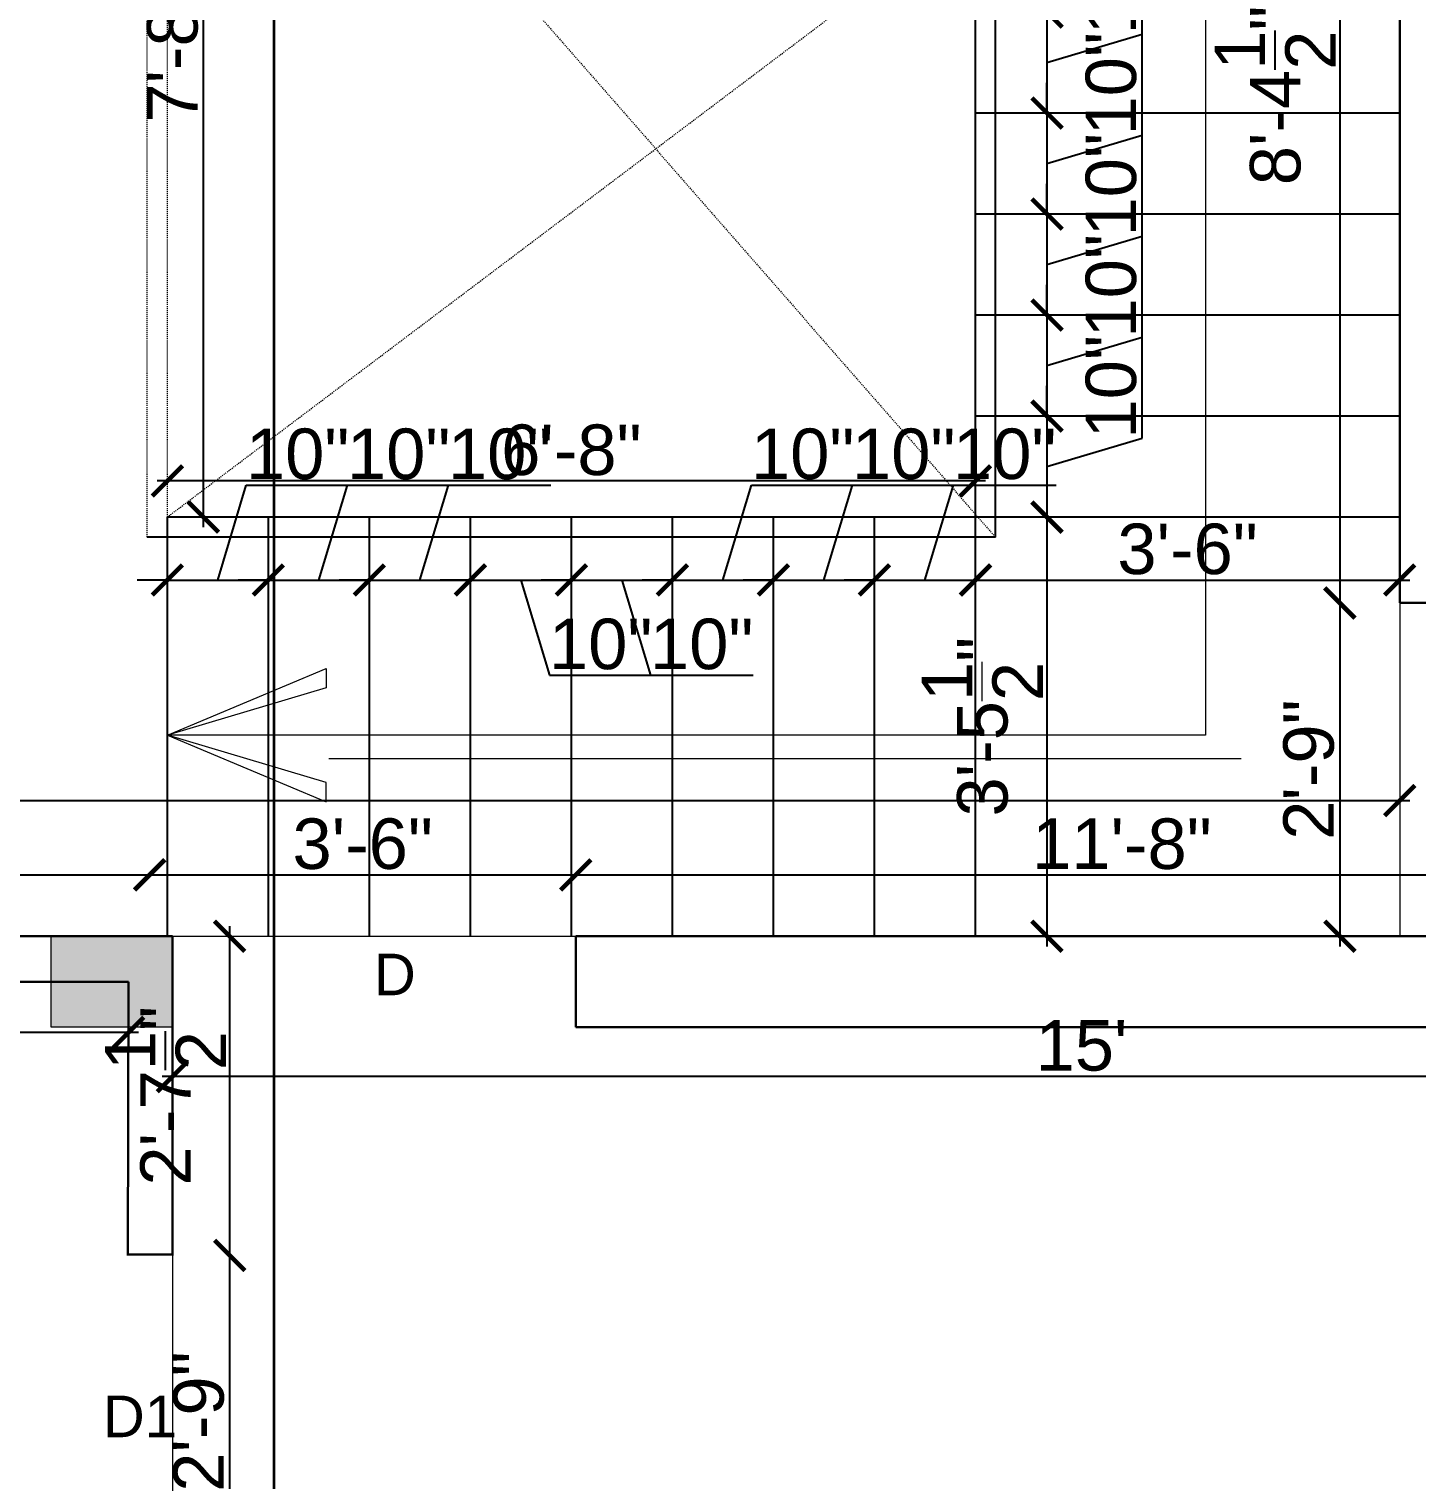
# Model space of a CAD drawing. Header units: inches. Extents: x -22123 to -20407, y -44696 to -43478.
# Drawn here: x -21815.4 to -21678, y -43957 to -43813.3 of the extents above; entities that cross this region are included whole.
import ezdxf

# ---------------------------------------------------------------- set-up
doc = ezdxf.new("R2010")
doc.units = ezdxf.units.IN
doc.header["$LTSCALE"] = 0.01
doc.header["$MEASUREMENT"] = 0
doc.header["$PDMODE"] = 3
doc.linetypes.add('DASHED2', pattern=[0.375, 0.25, -0.125])
doc.layers.add('7', color=5, linetype='Continuous')
doc.layers.add('PDF3_Text', color=6, linetype='Continuous')
doc.layers.add('DIMENSION', color=253, linetype='Continuous', lineweight=0)
doc.layers.add('wall', color=30, linetype='Continuous', lineweight=50)
doc.styles.add('PDF Arial', font='arial.ttf')
doc.styles.add('SMALL', font='arial.ttf')
doc.dimstyles.new('working', dxfattribs={"dimtxt": 5, "dimasz": 3, "dimexe": 1, "dimexo": 0, "dimgap": 0.5, "dimtad": 1, "dimdec": 1, "dimzin": 0, "dimdsep": 46, "dimlunit": 4, "dimtxsty": 'SMALL', "dimblk": 'ARCHTICK', "dimcen": 1, "dimdle": 1, "dimse1": 1, "dimse2": 1, "dimclrd": 256, "dimclre": 256, "dimclrt": 256, "dimadec": 0, "dimazin": 0, "dimtfac": 1, "dimtdec": 1, "dimtmove": 1, "dimatfit": 0, "dimldrblk": 'ARCHTICK', "dimfxl": 1, "dimtolj": 1, "dimtzin": 0, "dimlwd": -1, "dimlwe": -1, "dimarcsym": 0})

# ---------------------------------------------------------------- blocks, each defined once
blk = doc.blocks.new('_ArchTick')
at = {"color": 0, "linetype": 'ByBlock', "const_width": 0.15}
blk.add_lwpolyline([(-0.5, -0.5), (0.5, 0.5)], dxfattribs=at)
blk = doc.blocks.new('*D442')
at = {"layer": '7', "ltscale": 12, "transparency": 16777216}
blk.add_line((-21890.73, -43897.06), (-21802.48, -43897.06), dxfattribs=at)
at = {"layer": 'Defpoints', "color": 0, "ltscale": 12, "transparency": 16777216}
for p in [(-21803.48, -43897.06), (-21889.73, -43903.14), (-21803.48, -43903.14)]:
    blk.add_point(p, dxfattribs=at)
at = {"layer": '7', "ltscale": 12, "transparency": 16777216, "xscale": 3, "yscale": 3, "zscale": 3, "rotation": 180}
blk.add_blockref('_ArchTick', (-21889.73, -43897.06), dxfattribs=at)
at = {"layer": '7', "ltscale": 12, "transparency": 16777216, "xscale": 3, "yscale": 3, "zscale": 3}
blk.add_blockref('_ArchTick', (-21803.48, -43897.06), dxfattribs=at)
at = {"layer": '7', "ltscale": 12, "transparency": 16777216, "insert": (-21846.6, -43890.71), "char_height": 5, "attachment_point": 5, "style": 'SMALL'}
blk.add_mtext('\\A1;7\'-2{\\H1.000000x;\\S1/2;}"', dxfattribs=at)
blk = doc.blocks.new('*D443')
at = {"layer": '7', "ltscale": 12, "transparency": 16777216}
blk.add_line((-21804.48, -43897.06), (-21760.3, -43897.06), dxfattribs=at)
at = {"layer": 'Defpoints', "color": 0, "ltscale": 12, "transparency": 16777216}
for p in [(-21761.3, -43897.06), (-21803.48, -43903.14), (-21761.3, -43903.14)]:
    blk.add_point(p, dxfattribs=at)
at = {"layer": '7', "ltscale": 12, "transparency": 16777216, "xscale": 3, "yscale": 3, "zscale": 3, "rotation": 180}
blk.add_blockref('_ArchTick', (-21803.48, -43897.06), dxfattribs=at)
at = {"layer": '7', "ltscale": 12, "transparency": 16777216, "xscale": 3, "yscale": 3, "zscale": 3}
blk.add_blockref('_ArchTick', (-21761.3, -43897.06), dxfattribs=at)
at = {"layer": '7', "ltscale": 12, "transparency": 16777216, "insert": (-21782.39, -43894.01), "char_height": 5, "attachment_point": 5, "style": 'SMALL'}
blk.add_mtext('\\A1;3\'-6"', dxfattribs=at)
blk = doc.blocks.new('*D444')
at = {"layer": '7', "ltscale": 12, "transparency": 16777216}
blk.add_line((-21762.3, -43897.06), (-21620.23, -43897.06), dxfattribs=at)
at = {"layer": 'Defpoints', "color": 0, "ltscale": 12, "transparency": 16777216}
for p in [(-21621.23, -43897.06), (-21761.3, -43903.14), (-21621.23, -43903.14)]:
    blk.add_point(p, dxfattribs=at)
at = {"layer": '7', "ltscale": 12, "transparency": 16777216, "xscale": 3, "yscale": 3, "zscale": 3, "rotation": 180}
blk.add_blockref('_ArchTick', (-21761.3, -43897.06), dxfattribs=at)
at = {"layer": '7', "ltscale": 12, "transparency": 16777216, "xscale": 3, "yscale": 3, "zscale": 3}
blk.add_blockref('_ArchTick', (-21621.23, -43897.06), dxfattribs=at)
at = {"layer": '7', "ltscale": 12, "transparency": 16777216, "insert": (-21707.23, -43894.01), "char_height": 5, "attachment_point": 5, "style": 'SMALL'}
blk.add_mtext('\\A1;11\'-8"', dxfattribs=at)
blk = doc.blocks.new('*D445')
at = {"layer": '7', "ltscale": 12, "transparency": 16777216}
blk.add_line((-21685.66, -43768.64), (-21685.66, -43871.14), dxfattribs=at)
at = {"layer": 'Defpoints', "color": 0, "ltscale": 12, "transparency": 16777216}
for p in [(-21679.73, -43769.64), (-21685.66, -43870.14), (-21679.73, -43870.14)]:
    blk.add_point(p, dxfattribs=at)
at = {"layer": '7', "ltscale": 12, "transparency": 16777216, "xscale": 3, "yscale": 3, "zscale": 3}
for p, rotation in [((-21685.66, -43769.64), 90), ((-21685.66, -43870.14), 270)]:
    blk.add_blockref('_ArchTick', p, dxfattribs=dict(at, rotation=rotation))
at = {"layer": '7', "ltscale": 12, "transparency": 16777216, "insert": (-21692.06, -43819.89), "char_height": 5, "attachment_point": 5, "rotation": 90, "style": 'SMALL'}
blk.add_mtext('\\A1;8\'-4{\\H1.000000x;\\S1/2;}"', dxfattribs=at)
blk = doc.blocks.new('*D446')
at = {"layer": '7', "ltscale": 12, "transparency": 16777216}
blk.add_line((-21685.66, -43869.14), (-21685.66, -43904.14), dxfattribs=at)
at = {"layer": 'Defpoints', "color": 0, "ltscale": 12, "transparency": 16777216}
for p in [(-21679.73, -43870.14), (-21685.66, -43903.14), (-21679.73, -43903.14)]:
    blk.add_point(p, dxfattribs=at)
at = {"layer": '7', "ltscale": 12, "transparency": 16777216, "xscale": 3, "yscale": 3, "zscale": 3}
for p, rotation in [((-21685.66, -43870.14), 90), ((-21685.66, -43903.14), 270)]:
    blk.add_blockref('_ArchTick', p, dxfattribs=dict(at, rotation=rotation))
at = {"layer": '7', "ltscale": 12, "transparency": 16777216, "insert": (-21688.72, -43886.64), "char_height": 5, "attachment_point": 5, "rotation": 90, "style": 'SMALL'}
blk.add_mtext('\\A1;2\'-9"', dxfattribs=at)
blk = doc.blocks.new('*D447')
at = {"layer": '7', "ltscale": 12, "transparency": 16777216}
blk.add_line((-22024.23, -43889.71), (-21678.73, -43889.71), dxfattribs=at)
at = {"layer": 'Defpoints', "color": 0, "ltscale": 12, "transparency": 16777216}
for p in [(-22023.23, -43889.71), (-21679.73, -43889.71), (-21679.73, -43889.71)]:
    blk.add_point(p, dxfattribs=at)
at = {"layer": '7', "ltscale": 12, "transparency": 16777216, "xscale": 3, "yscale": 3, "zscale": 3, "rotation": 180}
blk.add_blockref('_ArchTick', (-22023.23, -43889.71), dxfattribs=at)
at = {"layer": '7', "ltscale": 12, "transparency": 16777216, "xscale": 3, "yscale": 3, "zscale": 3}
blk.add_blockref('_ArchTick', (-21679.73, -43889.71), dxfattribs=at)
at = {"layer": '7', "ltscale": 12, "transparency": 16777216, "insert": (-21870.23, -43883.32), "char_height": 5, "attachment_point": 5, "style": 'SMALL'}
blk.add_mtext('\\A1;28\'-7{\\H1.000000x;\\S1/2;}"', dxfattribs=at)
blk = doc.blocks.new('*D467')
at = {"layer": '7', "ltscale": 12, "transparency": 16777216}
blk.add_line((-21620.23, -43917.03), (-21802.23, -43917.03), dxfattribs=at)
at = {"layer": 'Defpoints', "color": 0, "ltscale": 12, "transparency": 16777216}
for p in [(-21801.23, -43912.14), (-21621.23, -43912.14), (-21801.23, -43917.03)]:
    blk.add_point(p, dxfattribs=at)
at = {"layer": '7', "ltscale": 12, "transparency": 16777216, "xscale": 3, "yscale": 3, "zscale": 3, "rotation": 180}
blk.add_blockref('_ArchTick', (-21801.23, -43917.03), dxfattribs=at)
at = {"layer": '7', "ltscale": 12, "transparency": 16777216, "xscale": 3, "yscale": 3, "zscale": 3}
blk.add_blockref('_ArchTick', (-21621.23, -43917.03), dxfattribs=at)
at = {"layer": '7', "ltscale": 12, "transparency": 16777216, "insert": (-21711.23, -43913.98), "char_height": 5, "attachment_point": 5, "style": 'SMALL'}
blk.add_mtext("\\A1;15'", dxfattribs=at)
blk = doc.blocks.new('*D468')
at = {"layer": '7', "ltscale": 12, "transparency": 16777216}
blk.add_line((-21795.56, -43902.14), (-21795.56, -43935.74), dxfattribs=at)
at = {"layer": 'Defpoints', "color": 0, "ltscale": 12, "transparency": 16777216}
for p in [(-21801.23, -43903.14), (-21801.23, -43934.74), (-21795.56, -43934.74)]:
    blk.add_point(p, dxfattribs=at)
at = {"layer": '7', "ltscale": 12, "transparency": 16777216, "xscale": 3, "yscale": 3, "zscale": 3}
for p, rotation in [((-21795.56, -43903.14), 90), ((-21795.56, -43934.74), 270)]:
    blk.add_blockref('_ArchTick', p, dxfattribs=dict(at, rotation=rotation))
at = {"layer": '7', "ltscale": 12, "transparency": 16777216, "insert": (-21801.91, -43918.94), "char_height": 5, "attachment_point": 5, "rotation": 90, "style": 'SMALL'}
blk.add_mtext('\\A1;2\'-7{\\H1.000000x;\\S1/2;}"', dxfattribs=at)
blk = doc.blocks.new('*D469')
at = {"layer": '7', "ltscale": 12, "transparency": 16777216}
blk.add_line((-21795.56, -43933.74), (-21795.56, -43968.64), dxfattribs=at)
at = {"layer": 'Defpoints', "color": 0, "ltscale": 12, "transparency": 16777216}
for p in [(-21801.23, -43934.74), (-21801.23, -43967.64), (-21795.56, -43967.64)]:
    blk.add_point(p, dxfattribs=at)
at = {"layer": '7', "ltscale": 12, "transparency": 16777216, "xscale": 3, "yscale": 3, "zscale": 3}
for p, rotation in [((-21795.56, -43934.74), 90), ((-21795.56, -43967.64), 270)]:
    blk.add_blockref('_ArchTick', p, dxfattribs=dict(at, rotation=rotation))
at = {"layer": '7', "ltscale": 12, "transparency": 16777216, "insert": (-21798.61, -43951.19), "char_height": 5, "attachment_point": 5, "rotation": 90, "style": 'SMALL'}
blk.add_mtext('\\A1;2\'-9"', dxfattribs=at)
blk = doc.blocks.new('*D471')
at = {"layer": '7', "ltscale": 12, "transparency": 16777216}
blk.add_line((-21804.57, -43912.67), (-21881.73, -43912.67), dxfattribs=at)
at = {"layer": 'Defpoints', "color": 0, "ltscale": 12, "transparency": 16777216}
for p in [(-21880.73, -43907.64), (-21805.57, -43907.64), (-21880.73, -43912.67)]:
    blk.add_point(p, dxfattribs=at)
at = {"layer": '7', "ltscale": 12, "transparency": 16777216, "xscale": 3, "yscale": 3, "zscale": 3, "rotation": 180}
blk.add_blockref('_ArchTick', (-21880.73, -43912.67), dxfattribs=at)
at = {"layer": '7', "ltscale": 12, "transparency": 16777216, "xscale": 3, "yscale": 3, "zscale": 3}
blk.add_blockref('_ArchTick', (-21805.57, -43912.67), dxfattribs=at)
at = {"layer": '7', "ltscale": 12, "transparency": 16777216, "insert": (-21843.15, -43909.62), "char_height": 5, "attachment_point": 5, "style": 'SMALL'}
blk.add_mtext('\\A1;6\'-3"', dxfattribs=at)
blk = doc.blocks.new('*D488')
at = {"layer": '7', "ltscale": 12, "transparency": 16777216}
for p, q in [((-21705.24, -43813.82), (-21705.24, -43803.66)), ((-21714.65, -43811.64), (-21714.65, -43808.64)), ((-21714.65, -43811.64), (-21714.65, -43821.64)), ((-21714.65, -43811.64), (-21714.65, -43821.64)), ((-21714.65, -43816.64), (-21705.24, -43813.82)), ((-21714.65, -43821.64), (-21714.65, -43824.64))]:
    blk.add_line(p, q, dxfattribs=at)
at = {"layer": 'Defpoints', "color": 0, "ltscale": 12, "transparency": 16777216}
for p in [(-21714.98, -43811.64), (-21714.65, -43821.64), (-21714.65, -43821.64)]:
    blk.add_point(p, dxfattribs=at)
at = {"layer": '7', "ltscale": 12, "transparency": 16777216, "xscale": 3, "yscale": 3, "zscale": 3}
for p, rotation in [((-21714.65, -43811.64), 270), ((-21714.65, -43821.64), 90)]:
    blk.add_blockref('_ArchTick', p, dxfattribs=dict(at, rotation=rotation))
at = {"layer": '7', "lineweight": 0, "ltscale": 12, "transparency": 16777216, "insert": (-21708.29, -43808.74), "char_height": 5, "attachment_point": 5, "rotation": 90, "style": 'SMALL'}
blk.add_mtext('\\A1;10"', dxfattribs=at)
blk = doc.blocks.new('*D489')
at = {"layer": '7', "ltscale": 12, "transparency": 16777216}
for p, q in [((-21705.24, -43823.82), (-21705.24, -43813.66)), ((-21714.65, -43821.64), (-21714.65, -43818.64)), ((-21714.65, -43821.64), (-21714.65, -43831.64)), ((-21714.65, -43821.64), (-21714.65, -43831.64)), ((-21714.65, -43826.64), (-21705.24, -43823.82)), ((-21714.65, -43831.64), (-21714.65, -43834.64))]:
    blk.add_line(p, q, dxfattribs=at)
at = {"layer": 'Defpoints', "color": 0, "ltscale": 12, "transparency": 16777216}
for p in [(-21714.65, -43821.64), (-21714.65, -43831.64), (-21714.65, -43831.64)]:
    blk.add_point(p, dxfattribs=at)
at = {"layer": '7', "ltscale": 12, "transparency": 16777216, "xscale": 3, "yscale": 3, "zscale": 3}
for p, rotation in [((-21714.65, -43821.64), 270), ((-21714.65, -43831.64), 90)]:
    blk.add_blockref('_ArchTick', p, dxfattribs=dict(at, rotation=rotation))
at = {"layer": '7', "lineweight": 0, "ltscale": 12, "transparency": 16777216, "insert": (-21708.29, -43818.74), "char_height": 5, "attachment_point": 5, "rotation": 90, "style": 'SMALL'}
blk.add_mtext('\\A1;10"', dxfattribs=at)
blk = doc.blocks.new('*D490')
at = {"layer": '7', "ltscale": 12, "transparency": 16777216}
for p, q in [((-21705.24, -43833.82), (-21705.24, -43823.66)), ((-21714.65, -43831.64), (-21714.65, -43828.64)), ((-21714.65, -43831.64), (-21714.65, -43841.64)), ((-21714.65, -43831.64), (-21714.65, -43841.64)), ((-21714.65, -43836.64), (-21705.24, -43833.82)), ((-21714.65, -43841.64), (-21714.65, -43844.64))]:
    blk.add_line(p, q, dxfattribs=at)
at = {"layer": 'Defpoints', "color": 0, "ltscale": 12, "transparency": 16777216}
for p in [(-21714.65, -43831.64), (-21714.65, -43841.64), (-21714.65, -43841.64)]:
    blk.add_point(p, dxfattribs=at)
at = {"layer": '7', "ltscale": 12, "transparency": 16777216, "xscale": 3, "yscale": 3, "zscale": 3}
for p, rotation in [((-21714.65, -43831.64), 270), ((-21714.65, -43841.64), 90)]:
    blk.add_blockref('_ArchTick', p, dxfattribs=dict(at, rotation=rotation))
at = {"layer": '7', "lineweight": 0, "ltscale": 12, "transparency": 16777216, "insert": (-21708.29, -43828.74), "char_height": 5, "attachment_point": 5, "rotation": 90, "style": 'SMALL'}
blk.add_mtext('\\A1;10"', dxfattribs=at)
blk = doc.blocks.new('*D491')
at = {"layer": '7', "ltscale": 12, "transparency": 16777216}
for p, q in [((-21705.24, -43843.82), (-21705.24, -43833.66)), ((-21714.65, -43841.64), (-21714.65, -43838.64)), ((-21714.65, -43841.64), (-21714.65, -43851.64)), ((-21714.65, -43841.64), (-21714.65, -43851.64)), ((-21714.65, -43846.64), (-21705.24, -43843.82)), ((-21714.65, -43851.64), (-21714.65, -43854.64))]:
    blk.add_line(p, q, dxfattribs=at)
at = {"layer": 'Defpoints', "color": 0, "ltscale": 12, "transparency": 16777216}
for p in [(-21714.65, -43841.64), (-21714.65, -43851.64), (-21714.65, -43851.64)]:
    blk.add_point(p, dxfattribs=at)
at = {"layer": '7', "ltscale": 12, "transparency": 16777216, "xscale": 3, "yscale": 3, "zscale": 3}
for p, rotation in [((-21714.65, -43841.64), 270), ((-21714.65, -43851.64), 90)]:
    blk.add_blockref('_ArchTick', p, dxfattribs=dict(at, rotation=rotation))
at = {"layer": '7', "lineweight": 0, "ltscale": 12, "transparency": 16777216, "insert": (-21708.29, -43838.74), "char_height": 5, "attachment_point": 5, "rotation": 90, "style": 'SMALL'}
blk.add_mtext('\\A1;10"', dxfattribs=at)
blk = doc.blocks.new('*D492')
at = {"layer": '7', "ltscale": 12, "transparency": 16777216}
for p, q in [((-21705.24, -43853.82), (-21705.24, -43843.66)), ((-21714.65, -43851.64), (-21714.65, -43848.64)), ((-21714.65, -43851.64), (-21714.65, -43861.64)), ((-21714.65, -43851.64), (-21714.65, -43861.64)), ((-21714.65, -43856.64), (-21705.24, -43853.82)), ((-21714.65, -43861.64), (-21714.65, -43864.64))]:
    blk.add_line(p, q, dxfattribs=at)
at = {"layer": 'Defpoints', "color": 0, "ltscale": 12, "transparency": 16777216}
for p in [(-21714.65, -43851.64), (-21714.65, -43861.64), (-21714.65, -43861.64)]:
    blk.add_point(p, dxfattribs=at)
at = {"layer": '7', "ltscale": 12, "transparency": 16777216, "xscale": 3, "yscale": 3, "zscale": 3}
for p, rotation in [((-21714.65, -43851.64), 270), ((-21714.65, -43861.64), 90)]:
    blk.add_blockref('_ArchTick', p, dxfattribs=dict(at, rotation=rotation))
at = {"layer": '7', "lineweight": 0, "ltscale": 12, "transparency": 16777216, "insert": (-21708.29, -43848.74), "char_height": 5, "attachment_point": 5, "rotation": 90, "style": 'SMALL'}
blk.add_mtext('\\A1;10"', dxfattribs=at)
blk = doc.blocks.new('*D493')
at = {"layer": '7', "ltscale": 12, "transparency": 16777216}
blk.add_line((-21714.65, -43860.64), (-21714.65, -43904.14), dxfattribs=at)
at = {"layer": 'Defpoints', "color": 0, "ltscale": 12, "transparency": 16777216}
for p in [(-21714.65, -43861.64), (-21714.65, -43903.14), (-21714.65, -43903.14)]:
    blk.add_point(p, dxfattribs=at)
at = {"layer": '7', "ltscale": 12, "transparency": 16777216, "xscale": 3, "yscale": 3, "zscale": 3}
for p, rotation in [((-21714.65, -43861.64), 90), ((-21714.65, -43903.14), 270)]:
    blk.add_blockref('_ArchTick', p, dxfattribs=dict(at, rotation=rotation))
at = {"layer": '7', "lineweight": 0, "ltscale": 12, "transparency": 16777216, "insert": (-21721.05, -43882.39), "char_height": 5, "attachment_point": 5, "rotation": 90, "style": 'SMALL'}
blk.add_mtext('\\A1;3\'-5{\\H1.000000x;\\S1/2;}"', dxfattribs=at)
blk = doc.blocks.new('*D494')
at = {"layer": '7', "ltscale": 12, "transparency": 16777216}
for p, q in [((-21796.73, -43867.87), (-21793.91, -43858.47)), ((-21793.91, -43858.47), (-21783.75, -43858.47)), ((-21801.73, -43867.87), (-21804.73, -43867.87)), ((-21801.73, -43867.87), (-21791.73, -43867.87)), ((-21801.73, -43867.87), (-21791.73, -43867.87)), ((-21791.73, -43867.87), (-21788.73, -43867.87))]:
    blk.add_line(p, q, dxfattribs=at)
at = {"layer": 'Defpoints', "color": 0, "ltscale": 12, "transparency": 16777216}
for p in [(-21801.73, -43867.87), (-21791.73, -43867.87), (-21791.73, -43867.87)]:
    blk.add_point(p, dxfattribs=at)
at = {"layer": '7', "ltscale": 12, "transparency": 16777216, "xscale": 3, "yscale": 3, "zscale": 3}
blk.add_blockref('_ArchTick', (-21801.73, -43867.87), dxfattribs=at)
at = {"layer": '7', "ltscale": 12, "transparency": 16777216, "xscale": 3, "yscale": 3, "zscale": 3, "rotation": 180}
blk.add_blockref('_ArchTick', (-21791.73, -43867.87), dxfattribs=at)
at = {"layer": '7', "lineweight": 0, "ltscale": 12, "transparency": 16777216, "insert": (-21788.83, -43855.41), "char_height": 5, "attachment_point": 5, "style": 'SMALL'}
blk.add_mtext('\\A1;10"', dxfattribs=at)
blk = doc.blocks.new('*D495')
at = {"layer": '7', "ltscale": 12, "transparency": 16777216}
for p, q in [((-21786.73, -43867.87), (-21783.91, -43858.47)), ((-21783.91, -43858.47), (-21773.75, -43858.47)), ((-21791.73, -43867.87), (-21794.73, -43867.87)), ((-21791.73, -43867.87), (-21781.73, -43867.87)), ((-21791.73, -43867.87), (-21781.73, -43867.87)), ((-21781.73, -43867.87), (-21778.73, -43867.87))]:
    blk.add_line(p, q, dxfattribs=at)
at = {"layer": 'Defpoints', "color": 0, "ltscale": 12, "transparency": 16777216}
for p in [(-21791.73, -43867.87), (-21781.73, -43867.87), (-21781.73, -43867.87)]:
    blk.add_point(p, dxfattribs=at)
at = {"layer": '7', "ltscale": 12, "transparency": 16777216, "xscale": 3, "yscale": 3, "zscale": 3}
blk.add_blockref('_ArchTick', (-21791.73, -43867.87), dxfattribs=at)
at = {"layer": '7', "ltscale": 12, "transparency": 16777216, "xscale": 3, "yscale": 3, "zscale": 3, "rotation": 180}
blk.add_blockref('_ArchTick', (-21781.73, -43867.87), dxfattribs=at)
at = {"layer": '7', "lineweight": 0, "ltscale": 12, "transparency": 16777216, "insert": (-21778.83, -43855.41), "char_height": 5, "attachment_point": 5, "style": 'SMALL'}
blk.add_mtext('\\A1;10"', dxfattribs=at)
blk = doc.blocks.new('*D496')
at = {"layer": '7', "ltscale": 12, "transparency": 16777216}
for p, q in [((-21776.73, -43867.87), (-21773.91, -43858.47)), ((-21773.91, -43858.47), (-21763.75, -43858.47)), ((-21781.73, -43867.87), (-21784.73, -43867.87)), ((-21781.73, -43867.87), (-21771.73, -43867.87)), ((-21781.73, -43867.87), (-21771.73, -43867.87)), ((-21771.73, -43867.87), (-21768.73, -43867.87))]:
    blk.add_line(p, q, dxfattribs=at)
at = {"layer": 'Defpoints', "color": 0, "ltscale": 12, "transparency": 16777216}
for p in [(-21781.73, -43867.87), (-21771.73, -43867.87), (-21771.73, -43867.87)]:
    blk.add_point(p, dxfattribs=at)
at = {"layer": '7', "ltscale": 12, "transparency": 16777216, "xscale": 3, "yscale": 3, "zscale": 3}
blk.add_blockref('_ArchTick', (-21781.73, -43867.87), dxfattribs=at)
at = {"layer": '7', "ltscale": 12, "transparency": 16777216, "xscale": 3, "yscale": 3, "zscale": 3, "rotation": 180}
blk.add_blockref('_ArchTick', (-21771.73, -43867.87), dxfattribs=at)
at = {"layer": '7', "lineweight": 0, "ltscale": 12, "transparency": 16777216, "insert": (-21768.83, -43855.41), "char_height": 5, "attachment_point": 5, "style": 'SMALL'}
blk.add_mtext('\\A1;10"', dxfattribs=at)
blk = doc.blocks.new('*D497')
at = {"layer": '7', "ltscale": 12, "transparency": 16777216}
for p, q in [((-21771.73, -43867.87), (-21774.73, -43867.87)), ((-21771.73, -43867.87), (-21761.73, -43867.87)), ((-21771.73, -43867.87), (-21761.73, -43867.87)), ((-21766.73, -43867.87), (-21763.91, -43877.28)), ((-21761.73, -43867.87), (-21758.73, -43867.87)), ((-21763.91, -43877.28), (-21753.75, -43877.28))]:
    blk.add_line(p, q, dxfattribs=at)
at = {"layer": 'Defpoints', "color": 0, "ltscale": 12, "transparency": 16777216}
for p in [(-21771.73, -43867.87), (-21761.73, -43867.87), (-21761.73, -43867.87)]:
    blk.add_point(p, dxfattribs=at)
at = {"layer": '7', "ltscale": 12, "transparency": 16777216, "xscale": 3, "yscale": 3, "zscale": 3}
blk.add_blockref('_ArchTick', (-21771.73, -43867.87), dxfattribs=at)
at = {"layer": '7', "ltscale": 12, "transparency": 16777216, "xscale": 3, "yscale": 3, "zscale": 3, "rotation": 180}
blk.add_blockref('_ArchTick', (-21761.73, -43867.87), dxfattribs=at)
at = {"layer": '7', "lineweight": 0, "ltscale": 12, "transparency": 16777216, "insert": (-21758.83, -43874.23), "char_height": 5, "attachment_point": 5, "style": 'SMALL'}
blk.add_mtext('\\A1;10"', dxfattribs=at)
blk = doc.blocks.new('*D498')
at = {"layer": '7', "ltscale": 12, "transparency": 16777216}
for p, q in [((-21761.73, -43867.87), (-21764.73, -43867.87)), ((-21761.73, -43867.87), (-21751.73, -43867.87)), ((-21761.73, -43867.87), (-21751.73, -43867.87)), ((-21756.73, -43867.87), (-21753.91, -43877.28)), ((-21751.73, -43867.87), (-21748.73, -43867.87)), ((-21753.91, -43877.28), (-21743.75, -43877.28))]:
    blk.add_line(p, q, dxfattribs=at)
at = {"layer": 'Defpoints', "color": 0, "ltscale": 12, "transparency": 16777216}
for p in [(-21761.73, -43867.87), (-21751.73, -43867.87), (-21751.73, -43867.87)]:
    blk.add_point(p, dxfattribs=at)
at = {"layer": '7', "ltscale": 12, "transparency": 16777216, "xscale": 3, "yscale": 3, "zscale": 3}
blk.add_blockref('_ArchTick', (-21761.73, -43867.87), dxfattribs=at)
at = {"layer": '7', "ltscale": 12, "transparency": 16777216, "xscale": 3, "yscale": 3, "zscale": 3, "rotation": 180}
blk.add_blockref('_ArchTick', (-21751.73, -43867.87), dxfattribs=at)
at = {"layer": '7', "lineweight": 0, "ltscale": 12, "transparency": 16777216, "insert": (-21748.83, -43874.23), "char_height": 5, "attachment_point": 5, "style": 'SMALL'}
blk.add_mtext('\\A1;10"', dxfattribs=at)
blk = doc.blocks.new('*D499')
at = {"layer": '7', "ltscale": 12, "transparency": 16777216}
for p, q in [((-21746.73, -43867.87), (-21743.91, -43858.47)), ((-21743.91, -43858.47), (-21733.75, -43858.47)), ((-21751.73, -43867.87), (-21754.73, -43867.87)), ((-21751.73, -43867.87), (-21741.73, -43867.87)), ((-21751.73, -43867.87), (-21741.73, -43867.87)), ((-21741.73, -43867.87), (-21738.73, -43867.87))]:
    blk.add_line(p, q, dxfattribs=at)
at = {"layer": 'Defpoints', "color": 0, "ltscale": 12, "transparency": 16777216}
for p in [(-21751.73, -43867.87), (-21741.73, -43867.87), (-21741.73, -43867.87)]:
    blk.add_point(p, dxfattribs=at)
at = {"layer": '7', "ltscale": 12, "transparency": 16777216, "xscale": 3, "yscale": 3, "zscale": 3}
blk.add_blockref('_ArchTick', (-21751.73, -43867.87), dxfattribs=at)
at = {"layer": '7', "ltscale": 12, "transparency": 16777216, "xscale": 3, "yscale": 3, "zscale": 3, "rotation": 180}
blk.add_blockref('_ArchTick', (-21741.73, -43867.87), dxfattribs=at)
at = {"layer": '7', "lineweight": 0, "ltscale": 12, "transparency": 16777216, "insert": (-21738.83, -43855.41), "char_height": 5, "attachment_point": 5, "style": 'SMALL'}
blk.add_mtext('\\A1;10"', dxfattribs=at)
blk = doc.blocks.new('*D500')
at = {"layer": '7', "ltscale": 12, "transparency": 16777216}
for p, q in [((-21736.73, -43867.87), (-21733.91, -43858.47)), ((-21733.91, -43858.47), (-21723.75, -43858.47)), ((-21741.73, -43867.87), (-21744.73, -43867.87)), ((-21741.73, -43867.87), (-21731.73, -43867.87)), ((-21741.73, -43867.87), (-21731.73, -43867.87)), ((-21731.73, -43867.87), (-21728.73, -43867.87))]:
    blk.add_line(p, q, dxfattribs=at)
at = {"layer": 'Defpoints', "color": 0, "ltscale": 12, "transparency": 16777216}
for p in [(-21741.73, -43867.87), (-21731.73, -43867.87), (-21731.73, -43867.87)]:
    blk.add_point(p, dxfattribs=at)
at = {"layer": '7', "ltscale": 12, "transparency": 16777216, "xscale": 3, "yscale": 3, "zscale": 3}
blk.add_blockref('_ArchTick', (-21741.73, -43867.87), dxfattribs=at)
at = {"layer": '7', "ltscale": 12, "transparency": 16777216, "xscale": 3, "yscale": 3, "zscale": 3, "rotation": 180}
blk.add_blockref('_ArchTick', (-21731.73, -43867.87), dxfattribs=at)
at = {"layer": '7', "lineweight": 0, "ltscale": 12, "transparency": 16777216, "insert": (-21728.83, -43855.41), "char_height": 5, "attachment_point": 5, "style": 'SMALL'}
blk.add_mtext('\\A1;10"', dxfattribs=at)
blk = doc.blocks.new('*D501')
at = {"layer": '7', "ltscale": 12, "transparency": 16777216}
for p, q in [((-21726.73, -43867.87), (-21723.91, -43858.47)), ((-21723.91, -43858.47), (-21713.75, -43858.47)), ((-21731.73, -43867.87), (-21734.73, -43867.87)), ((-21731.73, -43867.87), (-21721.73, -43867.87)), ((-21731.73, -43867.87), (-21721.73, -43867.87)), ((-21721.73, -43867.87), (-21718.73, -43867.87))]:
    blk.add_line(p, q, dxfattribs=at)
at = {"layer": 'Defpoints', "color": 0, "ltscale": 12, "transparency": 16777216}
for p in [(-21731.73, -43867.87), (-21721.73, -43867.87), (-21721.73, -43867.87)]:
    blk.add_point(p, dxfattribs=at)
at = {"layer": '7', "ltscale": 12, "transparency": 16777216, "xscale": 3, "yscale": 3, "zscale": 3}
blk.add_blockref('_ArchTick', (-21731.73, -43867.87), dxfattribs=at)
at = {"layer": '7', "ltscale": 12, "transparency": 16777216, "xscale": 3, "yscale": 3, "zscale": 3, "rotation": 180}
blk.add_blockref('_ArchTick', (-21721.73, -43867.87), dxfattribs=at)
at = {"layer": '7', "lineweight": 0, "ltscale": 12, "transparency": 16777216, "insert": (-21718.83, -43855.41), "char_height": 5, "attachment_point": 5, "style": 'SMALL'}
blk.add_mtext('\\A1;10"', dxfattribs=at)
blk = doc.blocks.new('*D502')
at = {"layer": '7', "ltscale": 12, "transparency": 16777216}
blk.add_line((-21722.73, -43867.87), (-21678.73, -43867.87), dxfattribs=at)
at = {"layer": 'Defpoints', "color": 0, "ltscale": 12, "transparency": 16777216}
for p in [(-21721.73, -43867.87), (-21679.73, -43867.87), (-21679.73, -43867.87)]:
    blk.add_point(p, dxfattribs=at)
at = {"layer": '7', "ltscale": 12, "transparency": 16777216, "xscale": 3, "yscale": 3, "zscale": 3, "rotation": 180}
blk.add_blockref('_ArchTick', (-21721.73, -43867.87), dxfattribs=at)
at = {"layer": '7', "ltscale": 12, "transparency": 16777216, "xscale": 3, "yscale": 3, "zscale": 3}
blk.add_blockref('_ArchTick', (-21679.73, -43867.87), dxfattribs=at)
at = {"layer": '7', "lineweight": 0, "ltscale": 12, "transparency": 16777216, "insert": (-21700.73, -43864.82), "char_height": 5, "attachment_point": 5, "style": 'SMALL'}
blk.add_mtext('\\A1;3\'-6"', dxfattribs=at)
blk = doc.blocks.new('*D503')
at = {"layer": '7', "ltscale": 12, "transparency": 16777216}
blk.add_line((-21720.73, -43858.06), (-21802.73, -43858.06), dxfattribs=at)
at = {"layer": 'Defpoints', "color": 0, "ltscale": 12, "transparency": 16777216}
for p in [(-21801.73, -43858.06), (-21801.73, -43861.64), (-21721.73, -43861.36)]:
    blk.add_point(p, dxfattribs=at)
at = {"layer": '7', "ltscale": 12, "transparency": 16777216, "xscale": 3, "yscale": 3, "zscale": 3, "rotation": 180}
blk.add_blockref('_ArchTick', (-21801.73, -43858.06), dxfattribs=at)
at = {"layer": '7', "ltscale": 12, "transparency": 16777216, "xscale": 3, "yscale": 3, "zscale": 3}
blk.add_blockref('_ArchTick', (-21721.73, -43858.06), dxfattribs=at)
at = {"layer": '7', "lineweight": 0, "ltscale": 12, "transparency": 16777216, "insert": (-21761.73, -43855.01), "char_height": 5, "attachment_point": 5, "style": 'SMALL'}
blk.add_mtext('\\A1;6\'-8"', dxfattribs=at)
blk = doc.blocks.new('*D504')
at = {"layer": '7', "ltscale": 12, "transparency": 16777216}
blk.add_line((-21798.15, -43862.64), (-21798.15, -43768.64), dxfattribs=at)
at = {"layer": 'Defpoints', "color": 0, "ltscale": 12, "transparency": 16777216}
for p in [(-21801.73, -43769.64), (-21798.15, -43769.64), (-21801.73, -43861.64)]:
    blk.add_point(p, dxfattribs=at)
at = {"layer": '7', "ltscale": 12, "transparency": 16777216, "xscale": 3, "yscale": 3, "zscale": 3}
for p, rotation in [((-21798.15, -43769.64), 90), ((-21798.15, -43861.64), 270)]:
    blk.add_blockref('_ArchTick', p, dxfattribs=dict(at, rotation=rotation))
at = {"layer": '7', "lineweight": 0, "ltscale": 12, "transparency": 16777216, "insert": (-21801.2, -43815.64), "char_height": 5, "attachment_point": 5, "rotation": 90, "style": 'SMALL'}
blk.add_mtext('\\A1;7\'-8"', dxfattribs=at)
blk = doc.blocks.new('GS')
at = {"layer": '7', "lineweight": 0, "ltscale": 12}
h = blk.add_hatch(color=0, dxfattribs=at)
h.dxf.hatch_style = 1
h.paths.add_polyline_path([(15442.16, -12908.99), (15451.16, -12908.99), (15451.16, -12896.99), (15442.16, -12896.99)])
at = {"layer": '7', "color": 0, "lineweight": 0, "ltscale": 12}
blk.add_lwpolyline([(15442.16, -12896.99), (15451.16, -12896.99), (15451.16, -12908.99), (15442.16, -12908.99)], close=True, dxfattribs=at)

msp = doc.modelspace()

# ---------------------------------------------------------------- linework, layer by layer
at = {"layer": '7', "ltscale": 12}
for p, q in [((-21721.72921, -43903.14108), (-21721.72921, -43769.64108)), ((-21719.72921, -43863.64108), (-21719.72921, -43809.64108)), ((-21679.72921, -43821.64108), (-21721.72921, -43821.64108)), ((-21679.72921, -43831.64108), (-21721.72921, -43831.64108)), ((-21679.72921, -43841.64108), (-21721.72921, -43841.64108)), ((-21679.72921, -43851.64108), (-21721.72921, -43851.64108)), ((-21801.72921, -43903.14108), (-21801.72921, -43861.64108)), ((-21679.72921, -43861.64108), (-21801.72921, -43861.64108)), ((-21791.72921, -43903.14108), (-21791.72921, -43861.64108)), ((-21781.72921, -43903.14108), (-21781.72921, -43861.64108)), ((-21771.72921, -43903.14108), (-21771.72921, -43861.64108)), ((-21761.72921, -43903.14108), (-21761.72921, -43861.64108)), ((-21751.72921, -43903.14108), (-21751.72921, -43861.64108)), ((-21741.72921, -43903.14108), (-21741.72921, -43861.64108)), ((-21731.72921, -43903.14108), (-21731.72921, -43861.64108)), ((-21719.72921, -43863.64108), (-21803.72921, -43863.64108))]:
    msp.add_line(p, q, dxfattribs=at)
at = {"layer": '7', "lineweight": 0, "ltscale": 12}
for p, q in [((-21698.94356, -43790.64108), (-21698.94356, -43883.23421)), ((-21801.72921, -43883.23421), (-21786.02057, -43876.64398)), ((-21786.02057, -43876.64398), (-21786.02057, -43878.54533)), ((-21786.02057, -43878.54533), (-21801.72921, -43883.23421)), ((-21698.94356, -43883.23421), (-21801.72921, -43883.23421)), ((-21801.72921, -43883.23421), (-21786.02057, -43889.82444)), ((-21786.02057, -43887.92308), (-21801.72921, -43883.23421)), ((-21786.02057, -43889.82444), (-21786.02057, -43887.92308))]:
    msp.add_line(p, q, dxfattribs=at)
at = {"layer": 'DIMENSION', "linetype": 'DASHED2', "ltscale": 12}
for p, q in [((-21803.72921, -43863.64108), (-21803.72921, -43767.64108)), ((-21803.72921, -43767.64108), (-21719.72921, -43863.64108)), ((-21801.72921, -43861.64108), (-21801.72921, -43769.64108)), ((-21801.72921, -43861.64108), (-21679.72921, -43769.64108))]:
    msp.add_line(p, q, dxfattribs=at)
at = {"layer": 'DIMENSION', "ltscale": 12}
for p, q in [((-21679.72921, -43870.14108), (-21679.72921, -43903.14108)), ((-21695.43673, -43885.56023), (-21785.72921, -43885.56023)), ((-21801.22921, -43903.14108), (-21725.72921, -43903.14108)), ((-21801.22921, -43934.74359), (-21801.22921, -43967.64108))]:
    msp.add_line(p, q, dxfattribs=at)
at = {"layer": 'wall', "color": 1, "lineweight": 35}
msp.add_line((-21791.17812, -43565.98039), (-21791.17812, -44139.84628), dxfattribs=at)
at = {"layer": 'wall', "lineweight": 30}
for p, q in [((-21679.72921, -43870.14108), (-21679.72921, -43769.64108)), ((-21679.72921, -43870.14108), (-21675.22921, -43870.14108)), ((-21880.72921, -43903.14108), (-21805.72921, -43903.14108)), ((-21805.72921, -43903.14108), (-21801.22921, -43903.14108)), ((-21801.22921, -43903.14108), (-21801.22921, -43912.14108)), ((-21761.3034, -43903.14108), (-21675.22921, -43903.14108)), ((-21761.3034, -43903.14108), (-21761.3034, -43912.14108)), ((-21880.72921, -43907.64376), (-21805.57392, -43907.64376)), ((-21805.57392, -43907.64376), (-21805.64407, -43934.74359)), ((-21801.22921, -43912.14108), (-21801.22921, -43934.74359)), ((-21801.22921, -43912.14108), (-21801.22921, -43912.14108)), ((-21761.3034, -43912.14108), (-21621.22921, -43912.14108)), ((-21805.6438, -43934.64108), (-21801.22921, -43934.64108))]:
    msp.add_line(p, q, dxfattribs=at)

# ---------------------------------------------------------------- block references
at = {"layer": '7', "lineweight": 0, "rotation": 270}
msp.add_blockref('GS', (-8904.24109, -28460.97719), dxfattribs=at)

# ---------------------------------------------------------------- texts
at = {"layer": 'PDF3_Text', "char_height": 4.117191, "width": 80.9706652, "attachment_point": 7, "style": 'PDF Arial'}
for s, insert in [('\\A1;D', (-21781.28684, -43908.98239)), ('\\A1;D1', (-21808.12044, -43952.73716))]:
    msp.add_mtext(s, dxfattribs=dict(at, insert=insert))

# ---------------------------------------------------------------- dimensions: what is measured, and where the dimension line sits
at = {"layer": '7', "lineweight": 0, "ltscale": 12}
dim = msp.add_linear_dim(base=(-21798.15116, -43769.64108), p1=(-21801.72921, -43861.64108), p2=(-21801.72921, -43769.64108), angle=90, dimstyle='working', dxfattribs=at)
dim.commit()
dim.dimension.update_dxf_attribs({"geometry": '*D504', "text_midpoint": (-21801.20403, -43815.64108)})
at = {"layer": '7', "ltscale": 12}
for base, p1, p2, picture, middle in [((-21685.66302, -43870.14108), (-21679.72921, -43769.64108), (-21679.72921, -43870.14108), '*D445', (-21692.05945, -43819.89108)), ((-21795.5595, -43934.74359), (-21801.22921, -43903.14108), (-21801.22921, -43934.74359), '*D468', (-21801.9133, -43918.94234))]:
    dim = msp.add_linear_dim(base=base, p1=p1, p2=p2, angle=90, dimstyle='working', dxfattribs=at)
    dim.commit()
    dim.dimension.update_dxf_attribs({"geometry": picture, "text_midpoint": middle})
at = {"layer": '7', "lineweight": 0, "ltscale": 12}
for base, p1, p2, picture, middle in [((-21714.647, -43821.64108), (-21714.97921, -43811.64108), (-21714.647, -43821.64108), '*D488', (-21708.29127, -43813.3185)), ((-21714.647, -43831.64108), (-21714.647, -43821.64108), (-21714.647, -43831.64108), '*D489', (-21708.29127, -43823.3185)), ((-21714.647, -43841.64108), (-21714.647, -43831.64108), (-21714.647, -43841.64108), '*D490', (-21708.29127, -43833.3185)), ((-21714.647, -43851.64108), (-21714.647, -43841.64108), (-21714.647, -43851.64108), '*D491', (-21708.29127, -43843.3185)), ((-21714.647, -43861.64108), (-21714.647, -43851.64108), (-21714.647, -43861.64108), '*D492', (-21708.29127, -43853.3185)), ((-21714.647, -43903.14108), (-21714.647, -43861.64108), (-21714.647, -43903.14108), '*D493', (-21721.04513, -43882.39108))]:
    dim = msp.add_linear_dim(base=base, p1=p1, p2=p2, angle=90, dimstyle='working', override={"dimtmove": 1}, dxfattribs=at)
    dim.commit()
    dim.dimension.update_dxf_attribs({"geometry": picture, "text_midpoint": middle})
for base, p1, p2, picture, middle in [((-21791.72921, -43867.87408), (-21801.72921, -43867.87408), (-21791.72921, -43867.87408), '*D494', (-21793.40663, -43855.41262)), ((-21801.72921, -43858.0609), (-21721.72921, -43861.35537), (-21801.72921, -43861.64108), '*D503', (-21761.72921, -43855.00804))]:
    dim = msp.add_linear_dim(base=base, p1=p1, p2=p2, dimstyle='working', dxfattribs=at)
    dim.commit()
    dim.dimension.update_dxf_attribs({"geometry": picture, "text_midpoint": middle})
for base, p1, p2, picture, middle in [((-21781.72921, -43867.87408), (-21791.72921, -43867.87408), (-21781.72921, -43867.87408), '*D495', (-21783.40663, -43855.41262)), ((-21771.72921, -43867.87408), (-21781.72921, -43867.87408), (-21771.72921, -43867.87408), '*D496', (-21773.40663, -43855.41262)), ((-21741.72921, -43867.87408), (-21751.72921, -43867.87408), (-21741.72921, -43867.87408), '*D499', (-21743.40663, -43855.41262)), ((-21731.72921, -43867.87408), (-21741.72921, -43867.87408), (-21731.72921, -43867.87408), '*D500', (-21733.40663, -43855.41262)), ((-21721.72921, -43867.87408), (-21731.72921, -43867.87408), (-21721.72921, -43867.87408), '*D501', (-21723.40663, -43855.41262)), ((-21679.72921, -43867.87408), (-21721.72921, -43867.87408), (-21679.72921, -43867.87408), '*D502', (-21700.72921, -43864.81951)), ((-21761.72921, -43867.87408), (-21771.72921, -43867.87408), (-21761.72921, -43867.87408), '*D497', (-21763.40663, -43874.22981)), ((-21751.72921, -43867.87408), (-21761.72921, -43867.87408), (-21751.72921, -43867.87408), '*D498', (-21753.40663, -43874.22981))]:
    dim = msp.add_linear_dim(base=base, p1=p1, p2=p2, dimstyle='working', override={"dimtmove": 1}, dxfattribs=at)
    dim.commit()
    dim.dimension.update_dxf_attribs({"geometry": picture, "text_midpoint": middle})
at = {"layer": '7', "ltscale": 12}
for base, p1, p2, picture, middle in [((-21685.66302, -43903.14108), (-21679.72921, -43870.14108), (-21679.72921, -43903.14108), '*D446', (-21688.71588, -43886.64108)), ((-21795.5595, -43967.64108), (-21801.22921, -43934.74359), (-21801.22921, -43967.64108), '*D469', (-21798.61236, -43951.19234))]:
    dim = msp.add_linear_dim(base=base, p1=p1, p2=p2, angle=90, dimstyle='working', override={"dimtmove": 1}, dxfattribs=at)
    dim.commit()
    dim.dimension.update_dxf_attribs({"geometry": picture, "text_midpoint": middle})
dim = msp.add_linear_dim(base=(-21679.72921, -43889.71304), p1=(-22023.22921, -43889.71304), p2=(-21679.72921, -43889.71304), dimstyle='working', dxfattribs=at)
dim.commit()
dim.dimension.update_dxf_attribs({"geometry": '*D447', "text_midpoint": (-21870.23408, -43889.71304), "dimtype": 160})
for base, p1, p2, picture, middle in [((-21803.4792131834, -43897.0625056939), (-21889.7292131834, -43903.1410830363), (-21803.4792131834, -43903.1410830363), '*D442', (-21846.6042131834, -43890.7087085133)), ((-21761.3034, -43897.06251), (-21803.47921, -43903.14108), (-21761.3034, -43903.14108), '*D443', (-21782.39131, -43894.00794))]:
    dim = msp.add_linear_dim(base=base, p1=p1, p2=p2, dimstyle='working', override={"dimtmove": 1}, dxfattribs=at)
    dim.commit()
    dim.dimension.update_dxf_attribs({"geometry": picture, "text_midpoint": middle})
dim = msp.add_linear_dim(base=(-21621.22921, -43897.06251), p1=(-21761.3034, -43903.14108), p2=(-21621.22921, -43903.14108), dimstyle='working', override={"dimtmove": 1}, dxfattribs=at)
dim.commit()
dim.dimension.update_dxf_attribs({"geometry": '*D444', "text_midpoint": (-21707.2296, -43897.06251), "dimtype": 160})
for base, p1, p2, picture, middle in [((-21880.72921, -43912.67035), (-21805.57392, -43907.64376), (-21880.72921, -43907.64376), '*D471', (-21843.15157, -43909.61578)), ((-21801.22921, -43917.03148), (-21621.22921, -43912.14108), (-21801.22921, -43912.14108), '*D467', (-21711.22921, -43913.97862))]:
    dim = msp.add_linear_dim(base=base, p1=p1, p2=p2, dimstyle='working', dxfattribs=at)
    dim.commit()
    dim.dimension.update_dxf_attribs({"geometry": picture, "text_midpoint": middle})

doc.saveas('drawing.dxf')
